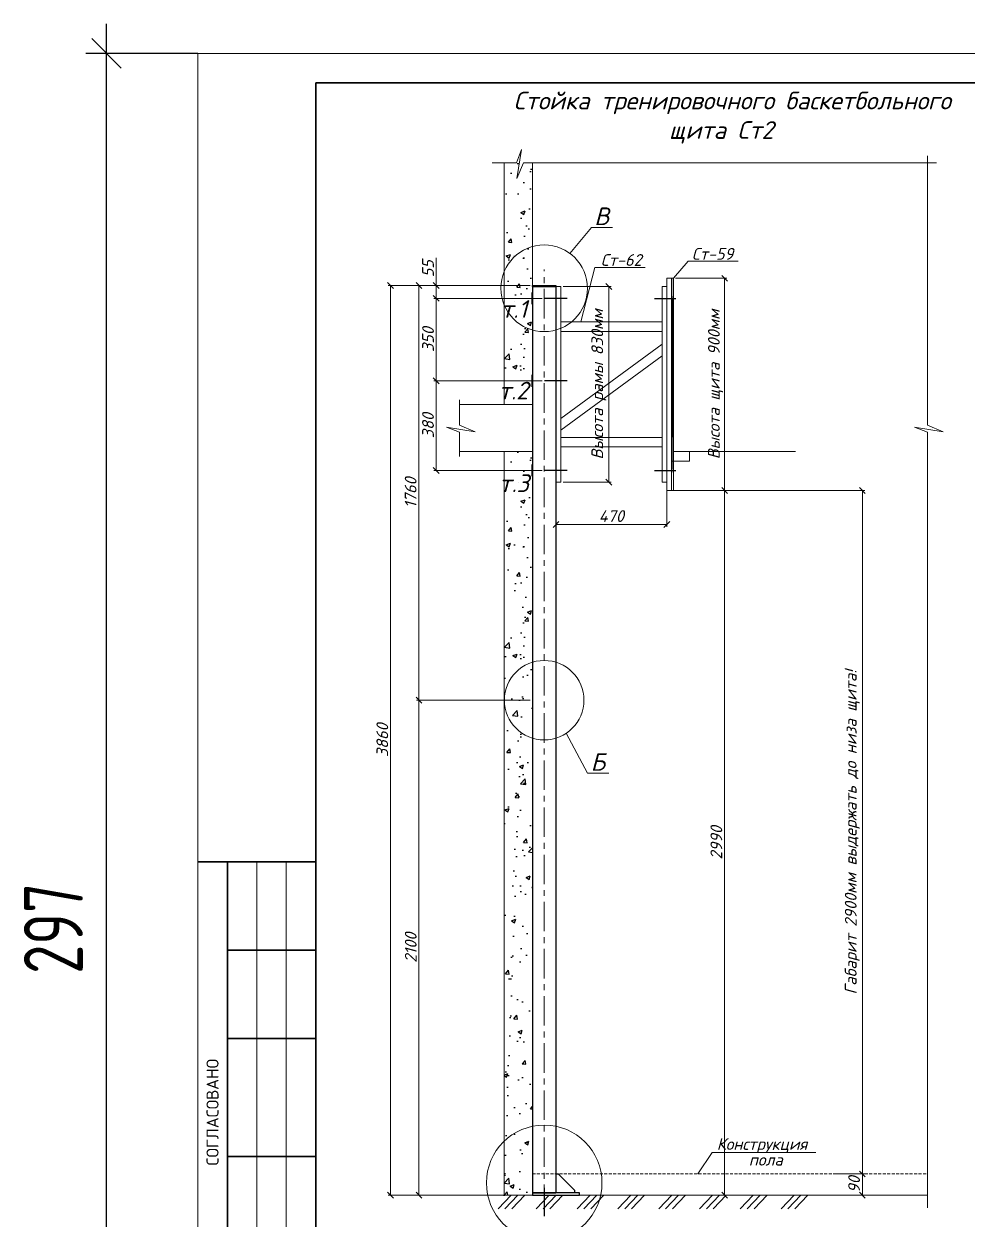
# Model space of a CAD drawing. Header units: millimetres. Extents: x 10124 to 8132345, y -95635 to 1386204.
# Drawn here: x 176241 to 180242, y 58794 to 63865 of the extents above; entities that cross this region are included whole.
import ezdxf

# ---------------------------------------------------------------- set-up
doc = ezdxf.new("R2010")
doc.units = ezdxf.units.MM
doc.linetypes.add('CENTER', pattern=[2, 1.25, -0.25, 0.25, -0.25])
doc.linetypes.add('HIDDEN', pattern=[9.525, 6.35, -3.175])
doc.layers.get('DEFPOINTS').update_dxf_attribs({"color": 1})
for name, color, linetype, lineweight in [('013', 7, 'Continuous', 13), ('030', 7, 'Continuous', 30), ('040', 7, 'Continuous', 40)]:
    doc.layers.add(name, color=color, linetype=linetype, lineweight=lineweight)
doc.layers.add('ФВ-5', color=7, linetype='Continuous')
doc.styles.add('10', font='isocpeui.ttf', dxfattribs={"height": 25})
doc.styles.add('20', font='isocpeui.ttf', dxfattribs={"height": 50})
doc.styles.add('GOST', font='isocpeur.TTF')
doc.styles.add('БДА100', font='romand.shx', dxfattribs={"width": 0.7})
doc.dimstyles.new('20', dxfattribs={"dimtxt": 50, "dimasz": 25, "dimexe": 10, "dimexo": 10, "dimgap": 10, "dimtad": 1, "dimtxsty": '20', "dimblk": 'OBLIQUE', "dimcen": 2.5, "dimadec": 0, "dimazin": 0, "dimtfac": 1, "dimtmove": 0, "dimatfit": 3, "dimfxl": 1, "dimlwd": 15, "dimlwe": 15, "dimarcsym": 0})
doc.dimstyles.new('БДА1', dxfattribs={"dimtxt": 2, "dimasz": 1, "dimexe": 0.7, "dimexo": 0, "dimgap": 0.8, "dimtad": 1, "dimdec": 0, "dimrnd": 1, "dimzin": 0, "dimdsep": 46, "dimtxsty": 'БДА100', "dimblk": 'OBLIQUE', "dimcen": 2, "dimdle": 1, "dimadec": 0, "dimazin": 0, "dimtfac": 1, "dimtdec": 0, "dimtmove": 1, "dimatfit": 3, "dimldrblk": 'NONE', "dimfxl": 0.7, "dimtolj": 1, "dimtzin": 0, "dimlwd": -1, "dimlwe": -1, "dimarcsym": 0})

# ---------------------------------------------------------------- blocks, each defined once
blk = doc.blocks.new('_OBLIQUE')
at = {"color": 0, "linetype": 'ByBlock'}
blk.add_line((-0.5, -0.5), (0.5, 0.5), dxfattribs=at)
blk = doc.blocks.new('*D2296')
at = {"layer": 'DEFPOINTS', "color": 0, "transparency": 16777216}
for p, q in [((-15.52, -5), (-15.52, 302)), ((0, 297), (-19.02, 297)), ((0, 0), (-19.02, 0))]:
    blk.add_line(p, q, dxfattribs=at)
for p in [(-15.52, 297), (0, 297), (0, 0)]:
    blk.add_point(p, dxfattribs=at)
at = {"layer": 'DEFPOINTS', "color": 0, "transparency": 16777216, "xscale": 5, "yscale": 5, "zscale": 5}
for p, rotation in [((-15.52, 297), 90), ((-15.52, 0), 270)]:
    blk.add_blockref('_OBLIQUE', p, dxfattribs=dict(at, rotation=rotation))
at = {"layer": 'DEFPOINTS', "color": 0, "lineweight": 0, "transparency": 16777216, "insert": (-24.52, 148.5), "char_height": 10, "attachment_point": 5, "rotation": 90, "style": 'БДА100'}
blk.add_mtext('\\A1;297', dxfattribs=at)
blk = doc.blocks.new('_None')
blk = doc.blocks.new('*D2398')
at = {"layer": '013', "color": 0, "lineweight": 15, "ltscale": 100, "transparency": 16777216}
for p, q in [((178497.7, 61910.9), (178497.7, 61731.9)), ((178967.7, 61910.9), (178967.7, 61731.9)), ((178497.7, 61741.9), (178967.7, 61741.9))]:
    blk.add_line(p, q, dxfattribs=at)
at = {"layer": 'DEFPOINTS', "color": 0, "ltscale": 100, "transparency": 16777216}
for p in [(178497.7, 61920.9), (178967.7, 61920.9), (178967.7, 61741.9)]:
    blk.add_point(p, dxfattribs=at)
at = {"layer": '013', "color": 0, "lineweight": 15, "ltscale": 100, "transparency": 16777216, "xscale": 25, "yscale": 25, "zscale": 25, "rotation": 180}
blk.add_blockref('_OBLIQUE', (178497.7, 61741.9), dxfattribs=at)
at = {"layer": '013', "color": 0, "lineweight": 15, "ltscale": 100, "transparency": 16777216, "xscale": 25, "yscale": 25, "zscale": 25}
blk.add_blockref('_OBLIQUE', (178967.7, 61741.9), dxfattribs=at)
at = {"layer": '013', "color": 0, "ltscale": 100, "transparency": 16777216, "insert": (178732.7, 61777.2), "char_height": 50, "attachment_point": 5, "style": '20'}
blk.add_mtext('470', dxfattribs=at)
blk = doc.blocks.new('*D2391')
at = {"layer": '013', "color": 0, "lineweight": 15, "ltscale": 100, "transparency": 16777216}
for p, q in [((179005.3, 62786), (179223, 62786)), ((179213, 61885.9), (179213, 62786)), ((178997.7, 61885.9), (179223, 61885.9))]:
    blk.add_line(p, q, dxfattribs=at)
at = {"layer": 'DEFPOINTS', "color": 0, "ltscale": 100, "transparency": 16777216}
for p in [(178995.3, 62786), (179213, 62786), (178987.7, 61885.9)]:
    blk.add_point(p, dxfattribs=at)
at = {"layer": '013', "color": 0, "lineweight": 15, "ltscale": 100, "transparency": 16777216, "xscale": 25, "yscale": 25, "zscale": 25}
for p, rotation in [((179213, 62786), 90), ((179213, 61885.9), 270)]:
    blk.add_blockref('_OBLIQUE', p, dxfattribs=dict(at, rotation=rotation))
at = {"layer": '013', "color": 0, "ltscale": 100, "transparency": 16777216, "insert": (179174.3, 62335.9), "char_height": 50, "attachment_point": 5, "rotation": 90, "style": '20'}
blk.add_mtext('Высота щита 900мм', dxfattribs=at)
blk = doc.blocks.new('*D2397')
at = {"layer": '013', "color": 0, "lineweight": 15, "ltscale": 100, "transparency": 16777216}
for p, q in [((178527.7, 62750.9), (178732.1, 62750.9)), ((178722.1, 61920.9), (178722.1, 62750.9)), ((178527.7, 61920.9), (178732.1, 61920.9))]:
    blk.add_line(p, q, dxfattribs=at)
at = {"layer": 'DEFPOINTS', "color": 0, "ltscale": 100, "transparency": 16777216}
for p in [(178517.7, 62750.9), (178722.1, 62750.9), (178517.7, 61920.9)]:
    blk.add_point(p, dxfattribs=at)
at = {"layer": '013', "color": 0, "lineweight": 15, "ltscale": 100, "transparency": 16777216, "xscale": 25, "yscale": 25, "zscale": 25}
for p, rotation in [((178722.1, 62750.9), 90), ((178722.1, 61920.9), 270)]:
    blk.add_blockref('_OBLIQUE', p, dxfattribs=dict(at, rotation=rotation))
at = {"layer": '013', "color": 0, "ltscale": 100, "transparency": 16777216, "insert": (178679.6, 62335.9), "char_height": 50, "attachment_point": 5, "rotation": 90, "style": '20'}
blk.add_mtext('Высота рамы 830мм', dxfattribs=at)
blk = doc.blocks.new('*D2396')
at = {"layer": '013', "color": 0, "lineweight": 15, "ltscale": 100, "transparency": 16777216}
for p, q in [((179005.7, 61885.9), (179223, 61885.9)), ((179213, 61885.9), (179213, 58895.9)), ((179632.5, 58895.9), (179203, 58895.9))]:
    blk.add_line(p, q, dxfattribs=at)
at = {"layer": 'DEFPOINTS', "color": 0, "ltscale": 100, "transparency": 16777216}
for p in [(178995.7, 61885.9), (179213, 58895.9), (179642.5, 58895.9)]:
    blk.add_point(p, dxfattribs=at)
at = {"layer": '013', "color": 0, "lineweight": 15, "ltscale": 100, "transparency": 16777216, "xscale": 25, "yscale": 25, "zscale": 25}
for p, rotation in [((179213, 61885.9), 90), ((179213, 58895.9), 270)]:
    blk.add_blockref('_OBLIQUE', p, dxfattribs=dict(at, rotation=rotation))
at = {"layer": '013', "color": 0, "ltscale": 100, "transparency": 16777216, "insert": (179178, 60390.9), "char_height": 50, "attachment_point": 5, "rotation": 90, "style": '20'}
blk.add_mtext('2990', dxfattribs=at)
blk = doc.blocks.new('*D2390')
at = {"layer": '013', "color": 0, "lineweight": 15, "ltscale": 100, "transparency": 16777216}
for p, q in [((179005.7, 61885.9), (179807.2, 61885.9)), ((179797.2, 58985.9), (179797.2, 61885.9)), ((179687.9, 58985.9), (179807.2, 58985.9))]:
    blk.add_line(p, q, dxfattribs=at)
at = {"layer": 'DEFPOINTS', "color": 0, "ltscale": 100, "transparency": 16777216}
for p in [(178995.7, 61885.9), (179797.2, 61885.9), (179677.9, 58985.9)]:
    blk.add_point(p, dxfattribs=at)
at = {"layer": '013', "color": 0, "lineweight": 15, "ltscale": 100, "transparency": 16777216, "xscale": 25, "yscale": 25, "zscale": 25}
for p, rotation in [((179797.2, 61885.9), 90), ((179797.2, 58985.9), 270)]:
    blk.add_blockref('_OBLIQUE', p, dxfattribs=dict(at, rotation=rotation))
at = {"layer": '013', "color": 0, "ltscale": 100, "transparency": 16777216, "insert": (179754.7, 60435.9), "char_height": 50, "attachment_point": 5, "rotation": 90, "style": '20'}
blk.add_mtext('Габарит 2900мм выдержать до низа щита!', dxfattribs=at)
blk = doc.blocks.new('*D2394')
at = {"layer": '013', "color": 0, "lineweight": 15, "ltscale": 100, "transparency": 16777216}
for p, q in [((178387.7, 62755.9), (177786, 62755.9)), ((177796, 58895.9), (177796, 62755.9)), ((178587.7, 58895.9), (177786, 58895.9))]:
    blk.add_line(p, q, dxfattribs=at)
at = {"layer": 'DEFPOINTS', "color": 0, "ltscale": 100, "transparency": 16777216}
for p in [(177796, 62755.9), (178397.7, 62755.9), (178597.7, 58895.9)]:
    blk.add_point(p, dxfattribs=at)
at = {"layer": '013', "color": 0, "lineweight": 15, "ltscale": 100, "transparency": 16777216, "xscale": 25, "yscale": 25, "zscale": 25}
for p, rotation in [((177796, 62755.9), 90), ((177796, 58895.9), 270)]:
    blk.add_blockref('_OBLIQUE', p, dxfattribs=dict(at, rotation=rotation))
at = {"layer": '013', "color": 0, "ltscale": 100, "transparency": 16777216, "insert": (177761, 60825.9), "char_height": 50, "attachment_point": 5, "rotation": 90, "style": '20'}
blk.add_mtext('3860', dxfattribs=at)
blk = doc.blocks.new('*D2395')
at = {"layer": '013', "color": 0, "lineweight": 15, "ltscale": 100, "transparency": 16777216}
for p, q in [((179687.9, 58985.9), (179807.2, 58985.9)), ((179797.2, 58985.9), (179797.2, 58895.9)), ((179687.9, 58895.9), (179807.2, 58895.9))]:
    blk.add_line(p, q, dxfattribs=at)
at = {"layer": 'DEFPOINTS', "color": 0, "ltscale": 100, "transparency": 16777216}
for p in [(179677.9, 58985.9), (179677.9, 58895.9), (179797.2, 58895.9)]:
    blk.add_point(p, dxfattribs=at)
at = {"layer": '013', "color": 0, "lineweight": 15, "ltscale": 100, "transparency": 16777216, "xscale": 25, "yscale": 25, "zscale": 25}
for p, rotation in [((179797.2, 58985.9), 90), ((179797.2, 58895.9), 270)]:
    blk.add_blockref('_OBLIQUE', p, dxfattribs=dict(at, rotation=rotation))
at = {"layer": '013', "color": 0, "ltscale": 100, "transparency": 16777216, "insert": (179762.2, 58940.9), "char_height": 50, "attachment_point": 5, "rotation": 90, "style": '20'}
blk.add_mtext('90', dxfattribs=at)
blk = doc.blocks.new('*D2389')
at = {"layer": '013', "color": 0, "lineweight": 15, "ltscale": 100, "transparency": 16777216}
for p, q in [((178387.7, 60995.9), (177906.6, 60995.9)), ((177916.6, 58895.9), (177916.6, 60995.9)), ((178387.7, 58895.9), (177906.6, 58895.9))]:
    blk.add_line(p, q, dxfattribs=at)
at = {"layer": 'DEFPOINTS', "color": 0, "ltscale": 100, "transparency": 16777216}
for p in [(177916.6, 60995.9), (178397.7, 60995.9), (178397.7, 58895.9)]:
    blk.add_point(p, dxfattribs=at)
at = {"layer": '013', "color": 0, "lineweight": 15, "ltscale": 100, "transparency": 16777216, "xscale": 25, "yscale": 25, "zscale": 25}
for p, rotation in [((177916.6, 60995.9), 90), ((177916.6, 58895.9), 270)]:
    blk.add_blockref('_OBLIQUE', p, dxfattribs=dict(at, rotation=rotation))
at = {"layer": '013', "color": 0, "ltscale": 100, "transparency": 16777216, "insert": (177881.6, 59945.9), "char_height": 50, "attachment_point": 5, "rotation": 90, "style": '20'}
blk.add_mtext('2100', dxfattribs=at)
blk = doc.blocks.new('*D2393')
at = {"layer": '013', "color": 0, "lineweight": 15, "ltscale": 100, "transparency": 16777216}
for p, q in [((178387.7, 62755.9), (177906.6, 62755.9)), ((177916.6, 60995.9), (177916.6, 62755.9)), ((178387.7, 60995.9), (177906.6, 60995.9))]:
    blk.add_line(p, q, dxfattribs=at)
at = {"layer": 'DEFPOINTS', "color": 0, "ltscale": 100, "transparency": 16777216}
for p in [(177916.6, 62755.9), (178397.7, 62755.9), (178397.7, 60995.9)]:
    blk.add_point(p, dxfattribs=at)
at = {"layer": '013', "color": 0, "lineweight": 15, "ltscale": 100, "transparency": 16777216, "xscale": 25, "yscale": 25, "zscale": 25}
for p, rotation in [((177916.6, 62755.9), 90), ((177916.6, 60995.9), 270)]:
    blk.add_blockref('_OBLIQUE', p, dxfattribs=dict(at, rotation=rotation))
at = {"layer": '013', "color": 0, "ltscale": 100, "transparency": 16777216, "insert": (177881.2, 61875.9), "char_height": 50, "attachment_point": 5, "rotation": 90, "style": '20'}
blk.add_mtext('1760', dxfattribs=at)
blk = doc.blocks.new('*D2498')
at = {"layer": '013', "color": 0, "lineweight": 15, "ltscale": 100, "transparency": 16777216}
for p, q in [((177989.9, 62755.9), (177989.9, 62872.3)), ((178387.7, 62755.9), (177979.9, 62755.9)), ((177989.9, 62700.9), (177989.9, 62755.9)), ((178439.7, 62700.9), (177979.9, 62700.9))]:
    blk.add_line(p, q, dxfattribs=at)
at = {"layer": 'DEFPOINTS', "color": 0, "ltscale": 100, "transparency": 16777216}
for p in [(177989.9, 62755.9), (178397.7, 62755.9), (178449.7, 62700.9)]:
    blk.add_point(p, dxfattribs=at)
at = {"layer": '013', "color": 0, "lineweight": 15, "ltscale": 100, "transparency": 16777216, "xscale": 25, "yscale": 25, "zscale": 25}
for p, rotation in [((177989.9, 62755.9), 90), ((177989.9, 62700.9), 270)]:
    blk.add_blockref('_OBLIQUE', p, dxfattribs=dict(at, rotation=rotation))
at = {"layer": '013', "color": 0, "ltscale": 100, "transparency": 16777216, "insert": (177954.9, 62826.6), "char_height": 50, "attachment_point": 5, "rotation": 90, "style": '20'}
blk.add_mtext('55', dxfattribs=at)
blk = doc.blocks.new('*D2499')
at = {"layer": '013', "color": 0, "lineweight": 15, "ltscale": 100, "transparency": 16777216}
for p, q in [((178439.7, 62700.9), (177979.9, 62700.9)), ((177989.9, 62700.9), (177989.9, 62350.9)), ((178439.7, 62350.9), (177979.9, 62350.9))]:
    blk.add_line(p, q, dxfattribs=at)
at = {"layer": 'DEFPOINTS', "color": 0, "ltscale": 100, "transparency": 16777216}
for p in [(178449.7, 62700.9), (177989.9, 62350.9), (178449.7, 62350.9)]:
    blk.add_point(p, dxfattribs=at)
at = {"layer": '013', "color": 0, "lineweight": 15, "ltscale": 100, "transparency": 16777216, "xscale": 25, "yscale": 25, "zscale": 25}
for p, rotation in [((177989.9, 62700.9), 90), ((177989.9, 62350.9), 270)]:
    blk.add_blockref('_OBLIQUE', p, dxfattribs=dict(at, rotation=rotation))
at = {"layer": '013', "color": 0, "ltscale": 100, "transparency": 16777216, "insert": (177954.9, 62525.9), "char_height": 50, "attachment_point": 5, "rotation": 90, "style": '20'}
blk.add_mtext('350', dxfattribs=at)
blk = doc.blocks.new('*D2500')
at = {"layer": '013', "color": 0, "lineweight": 15, "ltscale": 100, "transparency": 16777216}
for p, q in [((178439.7, 62350.9), (177979.9, 62350.9)), ((177989.9, 62350.9), (177989.9, 61970.9)), ((178439.7, 61970.9), (177979.9, 61970.9))]:
    blk.add_line(p, q, dxfattribs=at)
at = {"layer": 'DEFPOINTS', "color": 0, "ltscale": 100, "transparency": 16777216}
for p in [(178449.7, 62350.9), (177989.9, 61970.9), (178449.7, 61970.9)]:
    blk.add_point(p, dxfattribs=at)
at = {"layer": '013', "color": 0, "lineweight": 15, "ltscale": 100, "transparency": 16777216, "xscale": 25, "yscale": 25, "zscale": 25}
for p, rotation in [((177989.9, 62350.9), 90), ((177989.9, 61970.9), 270)]:
    blk.add_blockref('_OBLIQUE', p, dxfattribs=dict(at, rotation=rotation))
at = {"layer": '013', "color": 0, "ltscale": 100, "transparency": 16777216, "insert": (177954.9, 62160.9), "char_height": 50, "attachment_point": 5, "rotation": 90, "style": '20'}
blk.add_mtext('380', dxfattribs=at)
blk = doc.blocks.new('*U2294')
at = {"color": 44, "lineweight": 20, "ltscale": 10}
for p, q in [((420, 297), (0, 297)), ((0, 297), (0, 0))]:
    blk.add_line(p, q, dxfattribs=at)
at = {"color": 137, "lineweight": 35, "ltscale": 10}
for p, q in [((415, 292), (20, 292)), ((20, 292), (20, 5)), ((0, 159.8), (20, 159.8)), ((5, 89.8), (5, 159.8)), ((5, 144.8), (20, 144.8)), ((5, 129.8), (20, 129.8)), ((5, 109.8), (20, 109.8))]:
    blk.add_line(p, q, dxfattribs=at)
at = {"color": 44, "lineweight": 13}
for p, q in [((10, 89.8), (10, 159.8)), ((15, 89.8), (15, 159.8))]:
    blk.add_line(p, q, dxfattribs=at)
at = {"color": 0, "lineweight": 13, "insert": (2.49, 117.3), "char_height": 2.0408, "width": 55, "attachment_point": 5, "rotation": 90, "style": 'GOST'}
blk.add_mtext('СОГЛАСОВАНО', dxfattribs=at)
at = {"color": 44, "lineweight": 13, "style": 'GOST', "oblique": 10, "width": 0.8}
for tag in ['ФОРМАТВЕРТ', 'ФОРМАТГОРИЗ']:
    blk.add_attdef(tag, (368.98, 1.6), '', height=2, dxfattribs=at)
at = {"layer": 'DEFPOINTS', "color": 251, "lineweight": 0}
dim = blk.add_linear_dim(base=(-15.52, 297), p1=(0, 0), p2=(0, 297), angle=90, dimstyle='БДА1', override={"dimscale": 5}, dxfattribs=at)
dim.commit()
dim.dimension.update_dxf_attribs({"geometry": '*D2296', "text_midpoint": (-15.52, 148.5), "dimtype": 160})

msp = doc.modelspace()

# ---------------------------------------------------------------- hatches: boundary and pattern name
at = {"layer": 'ФВ-5', "ltscale": 100}
h = msp.add_hatch(dxfattribs=at)
h.set_pattern_fill('AR-CONC', color=256)
h.set_pattern_definition([(50, (178277.65, 60120.78), (182.185, -15.939), [19.05, -209.55]), (355, (178277.65, 60120.78), (-35.243, 191.057), [15.24, -167.641]), (100.4514, (178292.83, 60119.45), (146.941, 175.118), [16.19, -178.09]), (46.184, (178277.65, 60171.58), (271.079, -42.042), [28.575, -314.325]), (96.636, (178300.24, 60168.08), (237.404, 247.426), [24.285, -267.136]), (351.184, (178277.65, 60171.58), (237.404, 247.426), [22.86, -251.46]), (21, (178303.05, 60158.88), (151.6144, -102.265), [19.05, -209.55]), (326, (178303.05, 60158.88), (61.802, 184.188), [15.24, -167.64]), (71.4514, (178315.68, 60150.36), (213.416, 81.923), [16.19, -178.09]), (37.5, (178277.65, 60120.78), (3.0886, 84.555), [0, -165.608, 0, -170.18, 0, -168.275]), (7.5, (178277.65, 60120.78), (66.8197, 100.1806), [0, -97.028, 0, -161.798, 0, -64.135]), (327.5, (178221.01, 60120.78), (135.5906, -5.7287), [0, -63.5, 0, -198.12, 0, -262.89]), (317.5, (178195.61, 60120.78), (148.129, 25.4265), [0, -82.55, 0, -131.572, 0, -186.69])])
h.paths.add_polyline_path([(178397.65, 63275.779), (178277.65, 63275.779), (178277.65, 62250.948), (178397.65, 62250.948), (178397.65, 60130.779)])
h = msp.add_hatch(dxfattribs=at)
h.set_pattern_fill('AR-CONC', color=256)
h.set_pattern_definition([(50, (178277.65, 58895.95), (182.185, -15.939), [19.05, -209.55]), (355, (178277.65, 58895.95), (-35.243, 191.057), [15.24, -167.641]), (100.4514, (178292.83, 58894.62), (146.941, 175.118), [16.19, -178.09]), (46.184, (178277.65, 58946.75), (271.079, -42.042), [28.575, -314.325]), (96.636, (178300.24, 58943.24), (237.404, 247.426), [24.285, -267.136]), (351.184, (178277.65, 58946.75), (237.404, 247.426), [22.86, -251.46]), (21, (178303.05, 58934.05), (151.6144, -102.265), [19.05, -209.55]), (326, (178303.05, 58934.05), (61.802, 184.188), [15.24, -167.64]), (71.4514, (178315.68, 58925.53), (213.416, 81.923), [16.19, -178.09]), (37.5, (178277.65, 58895.95), (3.0886, 84.555), [0, -165.608, 0, -170.18, 0, -168.275]), (7.5, (178277.65, 58895.95), (66.8197, 100.1806), [0, -97.028, 0, -161.798, 0, -64.135]), (327.5, (178221.01, 58895.95), (135.5906, -5.7287), [0, -63.5, 0, -198.12, 0, -262.89]), (317.5, (178195.61, 58895.95), (148.129, 25.4265), [0, -82.55, 0, -131.572, 0, -186.69])])
h.paths.add_polyline_path([(178397.65, 62050.948), (178277.65, 62050.948), (178277.65, 58895.948), (178397.65, 58895.948), (178397.65, 58905.948)])

# ---------------------------------------------------------------- linework, layer by layer
at = {"layer": '013', "ltscale": 100}
for p, q in [((178277.65, 62250.948), (178277.65, 63275.779)), ((178397.65, 58905.948), (178397.65, 63275.779)), ((178556.77, 62891.591), (178648.099, 63000.868)), ((178648.099, 63000.868), (178737.41, 63000.868)), ((178397.65, 62250.948), (178088.9, 62250.948)), ((178397.65, 62050.948), (178088.9, 62050.948)), ((178277.65, 58895.948), (178277.65, 62050.948)), ((179063.844, 62050.948), (179513.844, 62050.948)), ((178541.397, 60855.789), (178631.972, 60685.838)), ((178631.972, 60685.838), (178721.284, 60685.838)), ((178497.65, 58905.948), (178497.65, 58995.948)), ((178251.882, 58838.245), (178306.942, 58895.948)), ((178259.579, 58895.948), (180074.264, 58895.948)), ((178280.943, 58838.245), (178336.003, 58895.948)), ((178310.004, 58838.245), (178365.064, 58895.948)), ((178414.097, 58838.245), (178469.158, 58895.948)), ((178443.159, 58838.245), (178498.219, 58895.948)), ((178472.22, 58838.245), (178527.28, 58895.948)), ((178587.209, 58838.245), (178642.269, 58895.948)), ((178616.27, 58838.245), (178671.33, 58895.948)), ((178645.331, 58838.245), (178700.391, 58895.948)), ((178760.32, 58838.245), (178815.38, 58895.948)), ((178789.381, 58838.245), (178844.442, 58895.948)), ((178818.443, 58838.245), (178873.503, 58895.948)), ((178933.432, 58838.245), (178988.492, 58895.948)), ((178962.493, 58838.245), (179017.553, 58895.948)), ((178991.554, 58838.245), (179046.614, 58895.948)), ((179106.543, 58838.245), (179161.603, 58895.948)), ((179135.604, 58838.245), (179190.664, 58895.948)), ((179164.665, 58838.245), (179219.726, 58895.948)), ((179279.654, 58838.245), (179334.715, 58895.948)), ((179308.716, 58838.245), (179363.776, 58895.948)), ((179337.777, 58838.245), (179392.837, 58895.948)), ((179452.766, 58838.245), (179507.826, 58895.948)), ((179481.827, 58838.245), (179536.887, 58895.948)), ((179510.888, 58838.245), (179565.948, 58895.948))]:
    msp.add_line(p, q, dxfattribs=at)
at = {"layer": '013', "linetype": 'CENTER', "ltscale": 100}
msp.add_line((178447.65, 58815.59), (178447.65, 62823.492), dxfattribs=at)
at = {"layer": '013', "color": 5, "ltscale": 100}
msp.add_line((178987.65, 62785.948), (178995.65, 61885.948), dxfattribs=at)
at = {"layer": '013', "color": 1, "ltscale": 100}
for p, q in [((178517.65, 62600.948), (178947.65, 62600.948)), ((178517.65, 62560.948), (178947.65, 62560.948)), ((178517.65, 62191.591), (178947.65, 62506.223)), ((178517.65, 62142.026), (178947.65, 62456.659)), ((178517.65, 62110.948), (178947.65, 62110.948)), ((178517.65, 62070.948), (178947.65, 62070.948))]:
    msp.add_line(p, q, dxfattribs=at)
at = {"layer": '013', "linetype": 'HIDDEN', "ltscale": 2}
msp.add_line((178397.65, 58985.948), (180074.264, 58985.948), dxfattribs=at)
at = {"layer": '013', "ltscale": 100}
for points in [[(178227.212, 63275.779), (178330.569, 63275.779), (178351.202, 63331.879), (178331.925, 63210.034), (178360.334, 63275.779), (180112.141, 63275.779)], [(180074.264, 58841.957), (180074.264, 62133.472), (180018.164, 62154.105), (180140.008, 62134.827), (180074.264, 62163.236), (180074.264, 63305.29)], [(178603.713, 62600.948), (178663.161, 62832.118), (178875.917, 62832.118)], [(178995.65, 62785.948), (179058.385, 62858.135), (179271.141, 62858.135)], [(178088.9, 62030.114), (178088.9, 62133.472), (178032.8, 62154.105), (178154.645, 62134.827), (178088.9, 62163.236), (178088.9, 62270.784)], [(178995.65, 62010.365), (178986.835, 62010.365), (179063.844, 62010.365), (179063.844, 62050.948), (178995.65, 62050.948), (178995.65, 62010.365)], [(179099.243, 58985.948), (179159.978, 59077.047), (179599.425, 59077.047)], [(178497.65, 58905.948), (178587.65, 58905.948)]]:
    msp.add_lwpolyline(points, dxfattribs=at)
at = {"layer": '013', "color": 5, "ltscale": 100}
for points in [[(178967.65, 62785.948), (178967.65, 62785.948), (178967.65, 61885.948), (178987.65, 61885.948), (178987.65, 62785.948), (178967.65, 62785.948)], [(178987.65, 61885.948), (178995.65, 61885.948), (178995.65, 62785.948), (178987.65, 62785.948), (178987.65, 61885.948)], [(178987.65, 61885.948), (178995.317, 62785.948)]]:
    msp.add_lwpolyline(points, dxfattribs=at)
at = {"layer": '013', "color": 1, "ltscale": 100}
for points in [[(178497.65, 61920.948), (178517.65, 61920.948), (178517.65, 62750.948), (178497.65, 62750.948), (178497.65, 61920.948)], [(178947.65, 61920.948), (178967.65, 61920.948), (178967.65, 62750.948), (178947.65, 62750.948), (178947.65, 61920.948)]]:
    msp.add_lwpolyline(points, dxfattribs=at)
at = {"layer": '013', "ltscale": 100}
for centre, radius in [((178447.65, 62743.642), 183.837), ((178447.65, 60995.948), 168.621), ((178447.65, 58948.166), 245.094)]:
    msp.add_circle(centre, radius, dxfattribs=at)
at = {"layer": '030', "ltscale": 100}
for p, q in [((178397.65, 62750.948), (178497.65, 62750.948)), ((178397.65, 62750.948), (178397.65, 58905.948)), ((178497.65, 62750.948), (178497.65, 58905.948)), ((178545.624, 62700.948), (178449.677, 62700.948)), ((178915.867, 62700.948), (179005.749, 62700.948)), ((178545.624, 62350.948), (178449.677, 62350.948)), ((178545.624, 61970.948), (178449.677, 61970.948)), ((178915.867, 61970.948), (179005.749, 61970.948)), ((178497.65, 58985.948), (178507.65, 58985.948)), ((178507.65, 58985.948), (178577.65, 58915.948)), ((178447.65, 58927.533), (178447.65, 58806.275)), ((178397.65, 58905.948), (178497.65, 58905.948)), ((178397.65, 58905.948), (178397.65, 58895.948)), ((178597.65, 58905.948), (178397.65, 58905.948)), ((178397.65, 58895.948), (178597.65, 58895.948)), ((178577.65, 58905.948), (178577.65, 58915.948)), ((178597.65, 58895.948), (178597.65, 58905.948))]:
    msp.add_line(p, q, dxfattribs=at)
msp.add_lwpolyline([(178497.65, 62750.948), (178397.65, 62750.948), (178397.65, 62755.948), (178497.65, 62755.948)], close=True, dxfattribs=at)
at = {"layer": '040', "ltscale": 100}
for p, q in [((178397.65, 62675.948), (178397.65, 62725.948)), ((178397.65, 62325.948), (178397.65, 62375.948)), ((178397.65, 61945.948), (178397.65, 61995.948))]:
    msp.add_line(p, q, dxfattribs=at)

# ---------------------------------------------------------------- block references
at = {"xscale": 25, "yscale": 25, "zscale": 25}
msp.add_blockref('*U2294', (176978.679, 56315.306), dxfattribs=at)

# ---------------------------------------------------------------- texts
at = {"color": 0, "lineweight": 9, "attachment_point": 5, "style": '10'}
for s, insert, char_height, width in [('\\pxi1.23419;Стойка тренировочного баскетбольного щита Ст2', (179198.655, 63467.429), 75, 2080.71577), ('В', (178691.505, 63048.993), 75, 7000), ('Ст-62', (178774.493, 62863.711), 50, 7000), ('Ст-59', (179162.029, 62889.727), 50, 7000), ('т.1', (178319.734, 62655.842), 75, 2080.71577), ('т.2', (178316.899, 62309.528), 75, 2080.71577), ('т.3', (178319.734, 61916.646), 75, 2080.71577), ('Б', (178675.379, 60733.963), 75, 7000)]:
    msp.add_mtext(s, dxfattribs=dict(at, insert=insert, char_height=char_height, width=width))
at = {"color": 0, "lineweight": 9, "insert": (179371.592, 59079.748), "char_height": 50, "width": 626.46402, "attachment_point": 5, "line_spacing_factor": 0.8, "style": '10'}
msp.add_mtext('Конструкция\\P пола', dxfattribs=at)

# ---------------------------------------------------------------- dimensions: what is measured, and where the dimension line sits
at = {"layer": '013', "ltscale": 100}
for base, p1, p2, picture, middle in [((177989.944, 62755.948), (178449.677, 62700.948), (178397.65, 62755.948), '*D2498', (177954.944, 62826.649)), ((177796.024, 62755.948), (178597.65, 58895.948), (178397.65, 62755.948), '*D2394', (177761.024, 60825.948)), ((177916.555, 62755.948), (178397.65, 60995.948), (178397.65, 62755.948), '*D2393', (177881.233, 61875.948)), ((177989.944, 62350.948), (178449.677, 62700.948), (178449.677, 62350.948), '*D2499', (177954.944, 62525.948)), ((177989.944, 61970.948), (178449.677, 62350.948), (178449.677, 61970.948), '*D2500', (177954.944, 62160.948)), ((179213.026, 58895.948), (178995.65, 61885.948), (179642.466, 58895.948), '*D2396', (179178.026, 60390.948)), ((177916.555, 60995.948), (178397.65, 58895.948), (178397.65, 60995.948), '*D2389', (177881.555, 59945.948)), ((179797.218, 58895.948), (179677.915, 58985.948), (179677.915, 58895.948), '*D2395', (179762.218, 58940.948))]:
    dim = msp.add_linear_dim(base=base, p1=p1, p2=p2, angle=90, dimstyle='20', dxfattribs=at)
    dim.commit()
    dim.dimension.update_dxf_attribs({"geometry": picture, "text_midpoint": middle})
for base, p1, p2, text, picture, middle in [((179213.026, 62785.951), (178987.65, 61885.948), (178995.317, 62785.951), 'Высота щита <>мм', '*D2391', (179174.276, 62335.949)), ((178722.105, 62750.948), (178517.65, 61920.948), (178517.65, 62750.948), 'Высота рамы <>мм', '*D2397', (178679.605, 62335.948)), ((179797.218, 61885.948), (179677.915, 58985.948), (178995.65, 61885.948), 'Габарит <>мм выдержать до низа щита!', '*D2390', (179754.718, 60435.948))]:
    dim = msp.add_linear_dim(base=base, p1=p1, p2=p2, angle=90, text=text, dimstyle='20', dxfattribs=at)
    dim.commit()
    dim.dimension.update_dxf_attribs({"geometry": picture, "text_midpoint": middle})
dim = msp.add_linear_dim(base=(178967.65, 61741.902), p1=(178497.65, 61920.948), p2=(178967.65, 61920.948), dimstyle='20', dxfattribs=at)
dim.commit()
dim.dimension.update_dxf_attribs({"geometry": '*D2398', "text_midpoint": (178732.65, 61777.224)})

doc.saveas('drawing.dxf')
